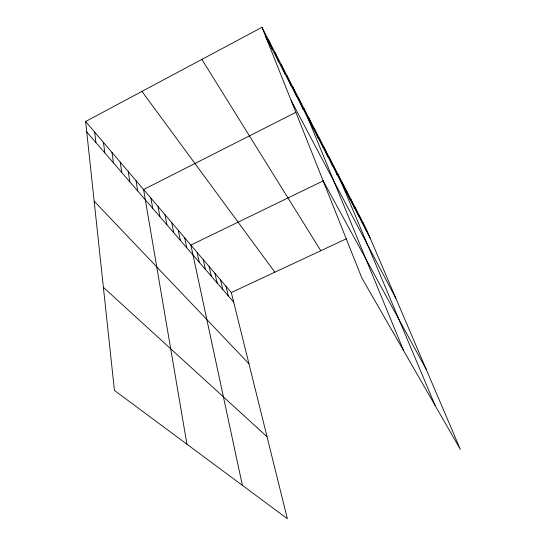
<?xml version="1.0" encoding="UTF-8"?>
<svg xmlns="http://www.w3.org/2000/svg" width="546" height="546" viewBox="0 0 546 546"><rect width="100%" height="100%" fill="white"/><g stroke="black" fill="none" stroke-linecap="round" stroke-linejoin="round"><path stroke-width="0.82" d="M85.626 121.485L231.306 292.533L287.346 518.7L114.435 390.438L85.626 121.485L261.984 27.3L366.462 229.402L460.374 449.44L361.793 277.866L261.984 27.3M295.898 112.34L143.578 189.53L186.937 444.226M302.409 109.036L303.863 108.299L403.651 350.716M323.703 180.624L190.882 245.065L242.383 485.353M336.254 174.536L337.728 173.819L435.148 405.542M231.306 292.533L346.539 238.704M103.392 287.346L267.028 436.718M94.158 201.167L248.969 363.813M86.746 131.961L233.688 302.129M141.96 91.4L274.85 272.195M201.89 59.391L320.789 250.737M323.102 180.74L426.133 369.212M291.175 100.587L395.877 298.321M265.806 36.889L370.413 238.657M362.674 222.079L366.639 231.374M358.79 214.564L362.762 223.894M354.804 206.852L358.783 216.223M350.709 198.928L354.688 208.333M346.498 190.786L350.491 200.225M342.178 182.419L346.171 191.899M333.292 165.24L337.291 174.775M328.733 156.415L332.732 165.977M324.037 147.338L328.037 156.92M319.212 138.001L323.205 147.604M314.243 128.392L318.236 138.015M309.132 118.496L313.111 128.133M298.43 97.795L302.388 107.446M292.827 86.957L296.771 96.615M287.046 75.785L290.977 85.435M281.088 64.244L284.992 73.894M274.925 52.334L278.808 61.971M268.564 40.022L272.413 49.638M225.969 286.261L228.317 295.912M220.488 279.832L222.809 289.537M214.871 273.239L217.158 282.992M209.104 266.468L211.363 276.276M203.194 259.521L205.412 269.383M197.12 252.388L199.297 262.305M184.664 237.769L186.752 247.775M178.276 230.269L180.323 240.329M171.717 222.563L173.71 232.671M164.974 214.653L166.912 224.802M158.047 206.511L159.923 216.707M150.914 198.143L152.73 208.374M136.029 180.665L137.708 190.977M128.255 171.533L129.852 181.879M120.243 162.128L121.758 172.509M111.991 152.436L113.418 162.844M103.474 142.438L104.805 152.873M94.69 132.125L95.925 142.581"/></g></svg>
